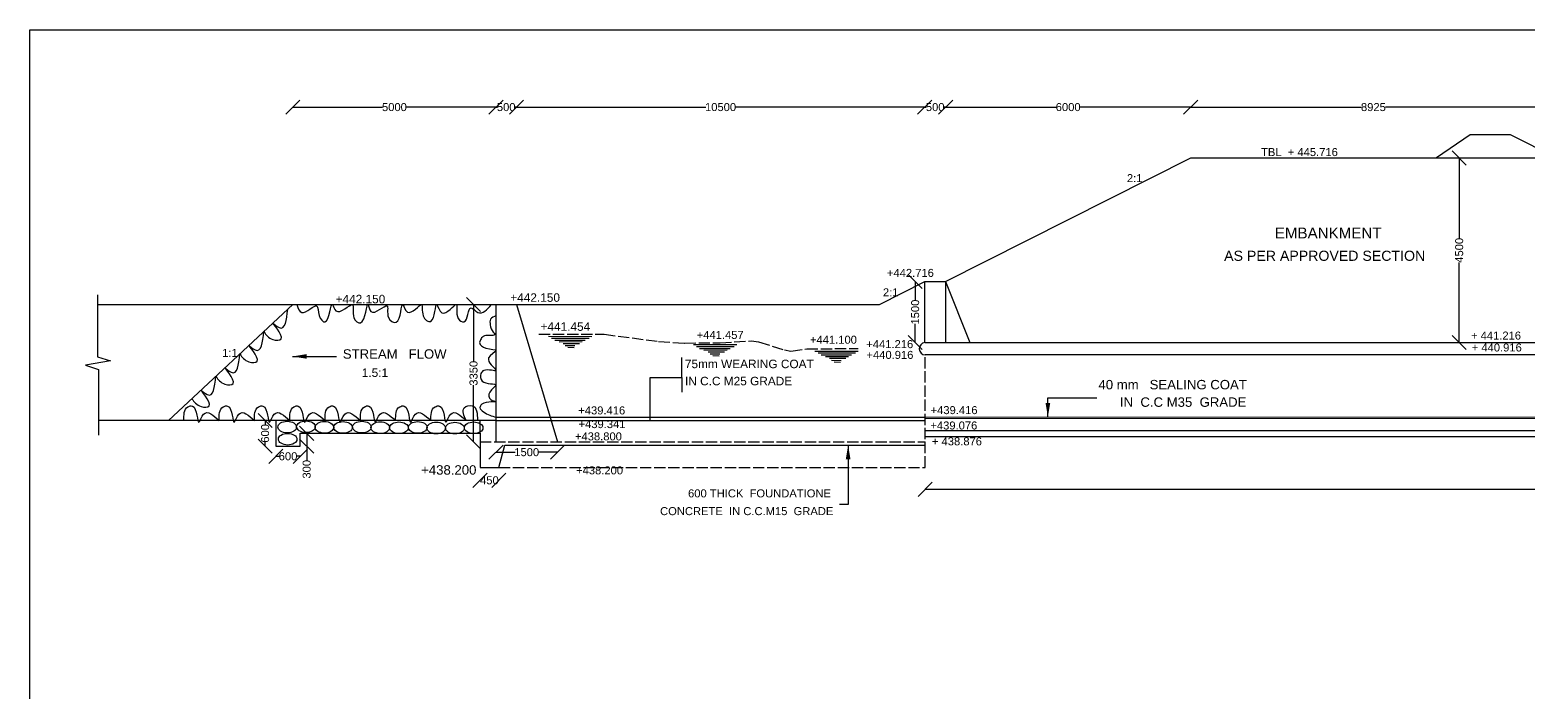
# Model space of a CAD drawing. Header units: millimetres. Extents: x 8337 to 17510, y 6818 to 12081.
# Drawn here: x 8337 to 11519, y 10675 to 12081 of the extents above; entities that cross this region are included whole.
import ezdxf

# ---------------------------------------------------------------- set-up
doc = ezdxf.new("R2010")
doc.units = ezdxf.units.MM
doc.header["$MEASUREMENT"] = 0
doc.linetypes.add('ACAD_ISO02W100', pattern=[15, 12, -3])
doc.layers.add('DIMENSION', color=2, linetype='Continuous')
doc.layers.add('DIMENSIONS', color=7, linetype='Continuous')
doc.styles.get("Standard").update_dxf_attribs({"font": 'arial.ttf', "height": 17})
doc.dimstyles.get("Standard").update_dxf_attribs({"dimtxt": 17, "dimasz": 30, "dimexe": 0.18, "dimexo": 0.0625, "dimgap": 0.09, "dimtad": 0, "dimdec": 0, "dimzin": 0, "dimdsep": 46, "dimtxsty": 'Standard', "dimblk": 'OBLIQUE', "dimcen": 0.09, "dimse1": 1, "dimse2": 1, "dimadec": 0, "dimazin": 0, "dimtfac": 1, "dimtdec": 0, "dimtofl": 0, "dimtmove": 0, "dimatfit": 3, "dimfxl": 1, "dimtolj": 1, "dimtzin": 0, "dimarcsym": 0})

# ---------------------------------------------------------------- blocks, each defined once
blk = doc.blocks.new('_Oblique')
at = {"color": 0, "linetype": 'ByBlock', "lineweight": -2}
blk.add_line((-0.5, -0.5), (0.5, 0.5), dxfattribs=at)
blk = doc.blocks.new('*D4')
at = {"layer": 'Defpoints', "color": 0}
for p in [(8859.3, 11251.4), (8836.7, 11196.8), (8859.3, 11196.8)]:
    blk.add_point(p, dxfattribs=at)
at = {"layer": 'DIMENSION', "color": 0, "lineweight": -2}
for p, q in [((8836.7, 11251.4), (8836.7, 11243)), ((8836.7, 11196.8), (8836.7, 11205.2))]:
    blk.add_line(p, q, dxfattribs=at)
at = {"layer": 'DIMENSION', "color": 0, "lineweight": -2, "xscale": 30, "yscale": 30, "zscale": 30}
for p, rotation in [((8836.7, 11251.4), 90), ((8836.7, 11196.8), 270)]:
    blk.add_blockref('_Oblique', p, dxfattribs=dict(at, rotation=rotation))
at = {"layer": 'DIMENSION', "color": 0, "insert": (8836.7, 11224.1), "char_height": 17, "attachment_point": 5, "rotation": 90}
blk.add_mtext('\\A1;600', dxfattribs=at)
blk = doc.blocks.new('*D5')
at = {"layer": 'Defpoints', "color": 0}
for p in [(8859.3, 11196.8), (8911.5, 11196.8), (8911.5, 11175.4)]:
    blk.add_point(p, dxfattribs=at)
at = {"layer": 'DIMENSION', "color": 0, "lineweight": -2}
for p, q in [((8859.3, 11175.4), (8866.5, 11175.4)), ((8911.5, 11175.4), (8904.3, 11175.4))]:
    blk.add_line(p, q, dxfattribs=at)
at = {"layer": 'DIMENSION', "color": 0, "lineweight": -2, "xscale": 30, "yscale": 30, "zscale": 30, "rotation": 180}
blk.add_blockref('_Oblique', (8859.3, 11175.4), dxfattribs=at)
at = {"layer": 'DIMENSION', "color": 0, "lineweight": -2, "xscale": 30, "yscale": 30, "zscale": 30}
blk.add_blockref('_Oblique', (8911.5, 11175.4), dxfattribs=at)
at = {"layer": 'DIMENSION', "color": 0, "insert": (8885.4, 11175.4), "char_height": 17, "attachment_point": 5}
blk.add_mtext('\\A1;600', dxfattribs=at)
blk = doc.blocks.new('*D6')
at = {"layer": 'Defpoints', "color": 0}
for p in [(8911.5, 11224.3), (8911.5, 11196.8), (8925, 11196.8)]:
    blk.add_point(p, dxfattribs=at)
at = {"layer": 'DIMENSION', "color": 0, "lineweight": -2}
for p, q in [((8925, 11224.3), (8925, 11196.8)), ((8925, 11196.8), (8925, 11166.8))]:
    blk.add_line(p, q, dxfattribs=at)
at = {"layer": 'DIMENSION', "color": 0, "lineweight": -2, "xscale": 30, "yscale": 30, "zscale": 30}
for p, rotation in [((8925, 11224.3), 90), ((8925, 11196.8), 270)]:
    blk.add_blockref('_Oblique', p, dxfattribs=dict(at, rotation=rotation))
at = {"layer": 'DIMENSION', "color": 0, "insert": (8925, 11147.9), "char_height": 17, "attachment_point": 5, "rotation": 90}
blk.add_mtext('\\A1;300', dxfattribs=at)
blk = doc.blocks.new('*D7')
at = {"layer": 'Defpoints', "color": 0}
for p in [(9281.4, 11497.6), (9279.5, 11206), (9293.1, 11206)]:
    blk.add_point(p, dxfattribs=at)
at = {"layer": 'DIMENSION', "color": 0, "lineweight": -2}
for p, q in [((9279.5, 11497.6), (9279.5, 11377.3)), ((9279.5, 11206), (9279.5, 11326.4))]:
    blk.add_line(p, q, dxfattribs=at)
at = {"layer": 'DIMENSION', "color": 0, "lineweight": -2, "xscale": 30, "yscale": 30, "zscale": 30}
for p, rotation in [((9279.5, 11497.6), 90), ((9279.5, 11206), 270)]:
    blk.add_blockref('_Oblique', p, dxfattribs=dict(at, rotation=rotation))
at = {"layer": 'DIMENSION', "color": 0, "insert": (9279.5, 11351.8), "char_height": 17, "attachment_point": 5, "rotation": 90}
blk.add_mtext('\\A1;3350', dxfattribs=at)
blk = doc.blocks.new('*D8')
at = {"layer": 'Defpoints', "color": 0}
for p in [(9327.1, 11206), (9457.7, 11206), (9457.7, 11184.1)]:
    blk.add_point(p, dxfattribs=at)
at = {"layer": 'DIMENSION', "color": 0, "lineweight": -2}
for p, q in [((9327.1, 11184.1), (9367.8, 11184.1)), ((9457.7, 11184.1), (9417, 11184.1))]:
    blk.add_line(p, q, dxfattribs=at)
at = {"layer": 'DIMENSION', "color": 0, "lineweight": -2, "xscale": 30, "yscale": 30, "zscale": 30, "rotation": 180}
blk.add_blockref('_Oblique', (9327.1, 11184.1), dxfattribs=at)
at = {"layer": 'DIMENSION', "color": 0, "lineweight": -2, "xscale": 30, "yscale": 30, "zscale": 30}
blk.add_blockref('_Oblique', (9457.7, 11184.1), dxfattribs=at)
at = {"layer": 'DIMENSION', "color": 0, "insert": (9392.4, 11184.1), "char_height": 17, "attachment_point": 5}
blk.add_mtext('\\A1;1500', dxfattribs=at)
blk = doc.blocks.new('*D9')
at = {"layer": 'Defpoints', "color": 0}
for p in [(9293.2, 11151.9), (9333.1, 11151.9), (9333.1, 11124.4)]:
    blk.add_point(p, dxfattribs=at)
at = {"layer": 'DIMENSION', "color": 0, "lineweight": -2}
for p, q in [((9293.2, 11124.4), (9294, 11124.4)), ((9333.1, 11124.4), (9332.3, 11124.4))]:
    blk.add_line(p, q, dxfattribs=at)
at = {"layer": 'DIMENSION', "color": 0, "lineweight": -2, "xscale": 30, "yscale": 30, "zscale": 30, "rotation": 180}
blk.add_blockref('_Oblique', (9293.2, 11124.4), dxfattribs=at)
at = {"layer": 'DIMENSION', "color": 0, "lineweight": -2, "xscale": 30, "yscale": 30, "zscale": 30}
blk.add_blockref('_Oblique', (9333.1, 11124.4), dxfattribs=at)
at = {"layer": 'DIMENSION', "color": 0, "insert": (9313.1, 11124.4), "char_height": 17, "attachment_point": 5}
blk.add_mtext('\\A1;450', dxfattribs=at)
blk = doc.blocks.new('*D10')
at = {"layer": 'Defpoints', "color": 0}
for p in [(10217.6, 11546.5), (10237.8, 11546.5), (10237.8, 11416.9)]:
    blk.add_point(p, dxfattribs=at)
at = {"layer": 'DIMENSION', "color": 0, "lineweight": -2}
for p, q in [((10217.6, 11546.5), (10217.6, 11506.3)), ((10217.6, 11416.9), (10217.6, 11457))]:
    blk.add_line(p, q, dxfattribs=at)
at = {"layer": 'DIMENSION', "color": 0, "lineweight": -2, "xscale": 30, "yscale": 30, "zscale": 30}
for p, rotation in [((10217.6, 11546.5), 90), ((10217.6, 11416.9), 270)]:
    blk.add_blockref('_Oblique', p, dxfattribs=dict(at, rotation=rotation))
at = {"layer": 'DIMENSION', "color": 0, "insert": (10217.6, 11481.7), "char_height": 17, "attachment_point": 5, "rotation": 90}
blk.add_mtext('\\A1;1500', dxfattribs=at)
blk = doc.blocks.new('*D11')
at = {"layer": 'Defpoints', "color": 0}
for p in [(11367.5, 11808.9), (11367.5, 11416.9), (11373.3, 11416.9)]:
    blk.add_point(p, dxfattribs=at)
at = {"layer": 'DIMENSION', "color": 0, "lineweight": -2}
for p, q in [((11373.3, 11808.9), (11373.3, 11638.6)), ((11373.3, 11416.9), (11373.3, 11587.1))]:
    blk.add_line(p, q, dxfattribs=at)
at = {"layer": 'DIMENSION', "color": 0, "lineweight": -2, "xscale": 30, "yscale": 30, "zscale": 30}
for p, rotation in [((11373.3, 11808.9), 90), ((11373.3, 11416.9), 270)]:
    blk.add_blockref('_Oblique', p, dxfattribs=dict(at, rotation=rotation))
at = {"layer": 'DIMENSION', "color": 0, "insert": (11373.3, 11612.9), "char_height": 17, "attachment_point": 5, "rotation": 90}
blk.add_mtext('\\A1;4500', dxfattribs=at)
blk = doc.blocks.new('*D28')
at = {"layer": 'Defpoints', "color": 0}
for p in [(9327.1, 11916.9), (8895.7, 11497.6), (9327.1, 11497.6)]:
    blk.add_point(p, dxfattribs=at)
at = {"layer": 'DIMENSION', "color": 0, "lineweight": -2}
for p, q in [((8895.7, 11916.9), (9085.9, 11916.9)), ((9327.1, 11916.9), (9136.8, 11916.9))]:
    blk.add_line(p, q, dxfattribs=at)
at = {"layer": 'DIMENSION', "color": 0, "lineweight": -2, "xscale": 30, "yscale": 30, "zscale": 30, "rotation": 180}
blk.add_blockref('_Oblique', (8895.7, 11916.9), dxfattribs=at)
at = {"layer": 'DIMENSION', "color": 0, "lineweight": -2, "xscale": 30, "yscale": 30, "zscale": 30}
blk.add_blockref('_Oblique', (9327.1, 11916.9), dxfattribs=at)
at = {"layer": 'DIMENSION', "color": 0, "insert": (9111.4, 11916.9), "char_height": 17, "attachment_point": 5}
blk.add_mtext('\\A1;5000', dxfattribs=at)
blk = doc.blocks.new('*D29')
at = {"layer": 'Defpoints', "color": 0}
for p in [(9370.6, 11916.9), (9327.1, 11497.6), (9370.6, 11497.6)]:
    blk.add_point(p, dxfattribs=at)
at = {"layer": 'DIMENSION', "color": 0, "lineweight": -2}
for p, q in [((9327.1, 11916.9), (9330, 11916.9)), ((9370.6, 11916.9), (9367.6, 11916.9))]:
    blk.add_line(p, q, dxfattribs=at)
at = {"layer": 'DIMENSION', "color": 0, "lineweight": -2, "xscale": 30, "yscale": 30, "zscale": 30, "rotation": 180}
blk.add_blockref('_Oblique', (9327.1, 11916.9), dxfattribs=at)
at = {"layer": 'DIMENSION', "color": 0, "lineweight": -2, "xscale": 30, "yscale": 30, "zscale": 30}
blk.add_blockref('_Oblique', (9370.6, 11916.9), dxfattribs=at)
at = {"layer": 'DIMENSION', "color": 0, "insert": (9348.8, 11916.9), "char_height": 17, "attachment_point": 5}
blk.add_mtext('\\A1;500', dxfattribs=at)
blk = doc.blocks.new('*D30')
at = {"layer": 'Defpoints', "color": 0}
for p in [(10237.8, 11916.9), (10237.8, 11546.5), (9370.6, 11497.6)]:
    blk.add_point(p, dxfattribs=at)
at = {"layer": 'DIMENSION', "color": 0, "lineweight": -2}
for p, q in [((9370.6, 11916.9), (9772.9, 11916.9)), ((10237.8, 11916.9), (9835.4, 11916.9))]:
    blk.add_line(p, q, dxfattribs=at)
at = {"layer": 'DIMENSION', "color": 0, "lineweight": -2, "xscale": 30, "yscale": 30, "zscale": 30, "rotation": 180}
blk.add_blockref('_Oblique', (9370.6, 11916.9), dxfattribs=at)
at = {"layer": 'DIMENSION', "color": 0, "lineweight": -2, "xscale": 30, "yscale": 30, "zscale": 30}
blk.add_blockref('_Oblique', (10237.8, 11916.9), dxfattribs=at)
at = {"layer": 'DIMENSION', "color": 0, "insert": (9804.2, 11916.9), "char_height": 17, "attachment_point": 5}
blk.add_mtext('\\A1;10500', dxfattribs=at)
blk = doc.blocks.new('*D31')
at = {"layer": 'Defpoints', "color": 0}
for p in [(10282.3, 11916.9), (10237.8, 11546.5), (10282.3, 11546.5)]:
    blk.add_point(p, dxfattribs=at)
at = {"layer": 'DIMENSION', "color": 0, "lineweight": -2}
for p, q in [((10237.8, 11916.9), (10241.2, 11916.9)), ((10282.3, 11916.9), (10278.9, 11916.9))]:
    blk.add_line(p, q, dxfattribs=at)
at = {"layer": 'DIMENSION', "color": 0, "lineweight": -2, "xscale": 30, "yscale": 30, "zscale": 30, "rotation": 180}
blk.add_blockref('_Oblique', (10237.8, 11916.9), dxfattribs=at)
at = {"layer": 'DIMENSION', "color": 0, "lineweight": -2, "xscale": 30, "yscale": 30, "zscale": 30}
blk.add_blockref('_Oblique', (10282.3, 11916.9), dxfattribs=at)
at = {"layer": 'DIMENSION', "color": 0, "insert": (10260.1, 11916.9), "char_height": 17, "attachment_point": 5}
blk.add_mtext('\\A1;500', dxfattribs=at)
blk = doc.blocks.new('*D32')
at = {"layer": 'Defpoints', "color": 0}
for p in [(10802.9, 11916.9), (10802.9, 11808.9), (10282.3, 11546.5)]:
    blk.add_point(p, dxfattribs=at)
at = {"layer": 'DIMENSION', "color": 0, "lineweight": -2}
for p, q in [((10282.3, 11916.9), (10517.1, 11916.9)), ((10802.9, 11916.9), (10568.1, 11916.9))]:
    blk.add_line(p, q, dxfattribs=at)
at = {"layer": 'DIMENSION', "color": 0, "lineweight": -2, "xscale": 30, "yscale": 30, "zscale": 30, "rotation": 180}
blk.add_blockref('_Oblique', (10282.3, 11916.9), dxfattribs=at)
at = {"layer": 'DIMENSION', "color": 0, "lineweight": -2, "xscale": 30, "yscale": 30, "zscale": 30}
blk.add_blockref('_Oblique', (10802.9, 11916.9), dxfattribs=at)
at = {"layer": 'DIMENSION', "color": 0, "insert": (10542.6, 11916.9), "char_height": 17, "attachment_point": 5}
blk.add_mtext('\\A1;6000', dxfattribs=at)
blk = doc.blocks.new('*D33')
at = {"layer": 'Defpoints', "color": 0}
for p in [(11579, 11916.9), (10802.9, 11808.9), (11579, 11808.9)]:
    blk.add_point(p, dxfattribs=at)
at = {"layer": 'DIMENSION', "color": 0, "lineweight": -2}
for p, q in [((10802.9, 11916.9), (11165.4, 11916.9)), ((11579, 11916.9), (11216.5, 11916.9))]:
    blk.add_line(p, q, dxfattribs=at)
at = {"layer": 'DIMENSION', "color": 0, "lineweight": -2, "xscale": 30, "yscale": 30, "zscale": 30, "rotation": 180}
blk.add_blockref('_Oblique', (10802.9, 11916.9), dxfattribs=at)
at = {"layer": 'DIMENSION', "color": 0, "lineweight": -2, "xscale": 30, "yscale": 30, "zscale": 30}
blk.add_blockref('_Oblique', (11579, 11916.9), dxfattribs=at)
at = {"layer": 'DIMENSION', "color": 0, "insert": (11191, 11916.9), "char_height": 17, "attachment_point": 5}
blk.add_mtext('\\A1;8925', dxfattribs=at)
blk = doc.blocks.new('*D101')
at = {"layer": 'Defpoints', "color": 0}
for p in [(10239, 11151.9), (14448.9, 11151.9), (14448.9, 11105.3)]:
    blk.add_point(p, dxfattribs=at)
at = {"layer": 'DIMENSION', "color": 0, "lineweight": -2}
for p, q in [((10239, 11105.3), (12311.5, 11105.3)), ((14448.9, 11105.3), (12376.4, 11105.3))]:
    blk.add_line(p, q, dxfattribs=at)
at = {"layer": 'DIMENSION', "color": 0, "lineweight": -2, "xscale": 30, "yscale": 30, "zscale": 30, "rotation": 180}
blk.add_blockref('_Oblique', (10239, 11105.3), dxfattribs=at)
at = {"layer": 'DIMENSION', "color": 0, "lineweight": -2, "xscale": 30, "yscale": 30, "zscale": 30}
blk.add_blockref('_Oblique', (14448.9, 11105.3), dxfattribs=at)
at = {"layer": 'DIMENSION', "color": 0, "insert": (12343.9, 11105.3), "char_height": 17, "attachment_point": 5}
blk.add_mtext('\\A1;48475', dxfattribs=at)

msp = doc.modelspace()

# ---------------------------------------------------------------- linework, layer by layer
at = {"layer": 'DIMENSION', "color": 0}
for points in [[(10141.8, 11497.6), (10237.8, 11546.5), (10282.3, 11546.5), (10802.9, 11808.9), (11579, 11808.9), (11482.3, 11858), (11396.3, 11858), (11325, 11808.9)], [(10237.8, 11416.9), (10237.8, 11546.5)], [(10282.3, 11546.5), (10282.3, 11416.9)], [(10282.3, 11546.5), (10334, 11416.9)], [(8480.9, 11518.2), (8480.9, 11386.8), (8508.1, 11378.3), (8455, 11369.2), (8482.8, 11360), (8482.8, 11220.1)], [(8480.9, 11497.6), (10141.8, 11497.6)], [(8631.3, 11251.4), (8895.7, 11497.6)], [(9327.1, 11497.6), (9327.1, 11206)], [(9370.6, 11497.6), (9457.7, 11206)], [(9438.9, 11430.3), (9530.7, 11430.1)], [(9525.2, 11425.8), (9445.4, 11425.8)], [(9451.8, 11422.3), (9516.8, 11422.4)], [(9510.4, 11418.3), (9461, 11418.1)], [(9504.7, 11414.2), (9469.7, 11414.1)], [(9474, 11410.7), (9494.4, 11410.4)], [(9493.1, 11406), (9479.7, 11406.3)], [(9746.7, 11412.7), (9838.5, 11412.5)], [(9833, 11408.2), (9753.2, 11408.2)], [(9759.6, 11404.6), (9824.6, 11404.7)], [(9818.2, 11400.7), (9768.8, 11400.4)], [(9812.5, 11396.6), (9777.5, 11396.5)], [(9781.8, 11393.1), (9802.3, 11392.8)], [(10004.6, 11399), (10096.5, 11398.8)], [(10091, 11394.5), (10011.2, 11394.5)], [(9654.4, 11251.4), (9654.4, 11343), (9721.6, 11343), (9721.6, 11384.9)], [(9800.9, 11388.4), (9787.5, 11388.7)], [(10017.6, 11391), (10082.6, 11391.1)], [(10076.2, 11387), (10026.8, 11386.8)], [(10070.4, 11382.9), (10035.5, 11382.8)], [(10039.8, 11379.4), (10060.2, 11379.1)], [(10058.9, 11374.7), (10045.5, 11375)], [(9721.6, 11343), (9721.6, 11311.9)], [(9327.1, 11251.4), (8482.8, 11251.4)], [(8859.3, 11251.4), (8859.3, 11196.8), (8911.5, 11196.8), (8911.5, 11224.3), (9293.2, 11224.3), (9293.2, 11251.4)], [(9327.1, 11258.6), (10239, 11258.6)], [(9327.1, 11251.4), (10239, 11251.4)], [(10239, 11258.6), (14448.9, 11260.4)], [(10239, 11255.7), (14448.9, 11257.5)], [(9293.2, 11224.3), (9293.2, 11151.9), (9333.1, 11151.9), (9345.8, 11199.2), (10238.9, 11199.2)], [(10239, 11230.2), (14448.9, 11230.2)], [(10239, 11217.2), (14448.9, 11217.2)]]:
    msp.add_lwpolyline(points, dxfattribs=at)
at = {"layer": 'DIMENSION', "color": 0, "linetype": 'ACAD_ISO02W100', "ltscale": 2}
for points in [[(9418.1, 11434.8), (9556.8, 11434.8), (9672.7, 11419.2), (9727.7, 11415.9), (9803.5, 11416.4), (9870.2, 11420.7), (9885.1, 11418.7), (9939.7, 11401.2), (9953.5, 11399), (9987.1, 11403.5), (10096.7, 11404.5)], [(9333.1, 11151.9), (10239, 11151.9), (10239, 11390.8)], [(9293.1, 11206), (10238.9, 11206)]]:
    msp.add_lwpolyline(points, dxfattribs=at)
at = {"layer": 'DIMENSION', "color": 0}
msp.add_lwpolyline([(10237.8, 11416.9), (14449.7, 11416.9, -1), (14449.7, 11390.4, -0.000049), (10239, 11390.8, -10194.098094)], format="xyb", dxfattribs=at)
msp.add_arc((10239.3, 11403.9), 13.1, 96.668, 268.5522, dxfattribs=at)
for centre in [(8883.5, 11237.5), (8923.4, 11238.2), (8962.6, 11237), (9002.2, 11236.8), (9042.2, 11237.5), (9081.3, 11236.3), (9121, 11236), (9160.9, 11236.8), (9200.1, 11235.6), (9239.8, 11235.3), (9279.7, 11236), (8884.6, 11211.8)]:
    msp.add_ellipse(centre, major_axis=(-19.8, 0.1), ratio=0.625187, dxfattribs=at)
for points in [[(8904, 11497.6), (8914.5, 11480.6), (8946.5, 11494.8), (8951.4, 11474.5), (8963.9, 11460.7), (8980.1, 11497.6), (8987, 11484.3), (9022.3, 11497.6), (9025.5, 11469.6), (9039.3, 11459), (9055.5, 11497.6), (9061.5, 11482.8), (9095.6, 11495.1), (9098.8, 11470.3), (9114.8, 11460), (9129.5, 11497.6), (9139.1, 11481.4), (9169.1, 11497.6), (9172.5, 11474), (9188.7, 11462), (9201.5, 11497.6), (9212.2, 11480.1), (9242.7, 11497.6), (9246.8, 11468.3), (9259.1, 11461), (9274.1, 11490.7), (9288.6, 11481.1), (9317.3, 11497.6)], [(8833.9, 11440.1), (8853.2, 11423.3), (8870.7, 11424.7), (8853.4, 11458.3), (8866.4, 11448.6), (8884.8, 11487.5)], [(9327.1, 11473.7), (9315.8, 11466.6), (9314.9, 11454.4), (9321.2, 11439), (9324.4, 11434.6), (9302.6, 11431.2), (9295.3, 11424.6), (9292.4, 11417), (9305.8, 11405.1), (9327.1, 11399.7), (9311.5, 11384.4), (9317.1, 11369.5), (9327.1, 11357.8), (9301.5, 11357.8), (9295.2, 11351), (9297.9, 11335), (9327.1, 11326.9), (9313.8, 11311.4), (9316.1, 11295.8), (9327.1, 11291.6), (9296.8, 11285.8), (9293, 11279), (9300.5, 11269.6), (9327.1, 11258.6)], [(8783, 11392.7), (8802.3, 11375.9), (8819.7, 11377.3), (8802.5, 11410.9), (8815.5, 11401.2), (8833.9, 11440.1)], [(8732, 11345.3), (8751.4, 11328.4), (8768.8, 11329.9), (8751.6, 11363.5), (8764.6, 11353.8), (8783, 11392.7)], [(8681.1, 11297.8), (8700.5, 11281), (8717.9, 11282.4), (8700.7, 11316), (8713.7, 11306.4), (8732, 11345.3)], [(8664.1, 11251.4), (8672.6, 11280.4), (8682.1, 11282.2), (8695.9, 11247.8), (8706, 11264.9), (8739.1, 11251.4)], [(8739.1, 11251.4), (8747.6, 11280.4), (8757.1, 11282.2), (8770.9, 11247.8), (8781, 11264.9), (8814.1, 11251.4)], [(8814.1, 11251.4), (8822.6, 11280.4), (8832.1, 11282.2), (8845.9, 11247.8), (8856, 11264.9), (8889.1, 11251.4)], [(8889.1, 11251.4), (8897.6, 11280.4), (8907.1, 11282.2), (8920.9, 11247.8), (8930.9, 11264.9), (8964.1, 11251.4)], [(8964.1, 11251.4), (8972.6, 11280.4), (8982.1, 11282.2), (8995.9, 11247.8), (9005.9, 11264.9), (9039.1, 11251.4)], [(9039.1, 11251.4), (9047.6, 11280.4), (9057.1, 11282.2), (9070.9, 11247.8), (9080.9, 11264.9), (9114, 11251.4)], [(9114, 11251.4), (9122.6, 11280.4), (9132.1, 11282.2), (9145.9, 11247.8), (9155.9, 11264.9), (9189, 11251.4)], [(9189, 11251.4), (9197.6, 11280.4), (9207.1, 11282.2), (9220.9, 11247.8), (9230.9, 11264.9), (9264, 11251.4)], [(9264, 11251.4), (9259.7, 11278.3), (9276.7, 11282.9), (9287.9, 11251.4)]]:
    msp.add_spline(points, degree=3, dxfattribs=at)
at = {"layer": 'DIMENSIONS'}
msp.add_lwpolyline([(17508.8, 6817.9), (8337.2, 6817.9), (8337.2, 12080.8), (17508.8, 12080.8)], close=True, dxfattribs=at)

# ---------------------------------------------------------------- texts
at = {"layer": 'DIMENSION', "color": 0}
for s, height, p in [('TBL  + 445.716', 17, (10952.4, 11813)), ('2:1', 17, (10667.4, 11757.6)), ('EMBANKMENT', 23, (10981.6, 11638.1)), ('AS PER APPROVED SECTION', 21.5, (10873.9, 11590.5)), ('+442.716', 17, (10157.6, 11556.4)), ('+442.150', 18, (9357.5, 11503.5)), ('2:1', 17, (10149.1, 11515.1)), ('+442.150', 18, (8986.4, 11500.3)), ('+441.454', 18, (9421.7, 11441.9)), ('+441.457', 17, (9753.5, 11424.6)), ('+441.100', 17, (9994.1, 11414.5)), ('+ 441.216', 17, (11398.3, 11423.3)), ('1:1', 17, (8745.5, 11386.5)), ('STREAM   FLOW', 20, (9001.8, 11382.7)), ('+441.216', 17, (10113.7, 11405.1)), ('+440.916', 17, (10114.1, 11382.3)), ('+ 440.916', 17, (11399.9, 11398)), ('1.5:1', 18, (9042, 11343.9)), ('75mm WEARING COAT', 18, (9728.4, 11362.6)), ('IN C.C M25 GRADE', 18, (9728.6, 11326.2)), ('40 mm   SEALING COAT', 20, (10607, 11317.6)), ('IN  C.C M35  GRADE', 20, (10652.6, 11280.5)), ('+439.416', 17, (9501.9, 11264.4)), ('+439.416', 17, (10250.4, 11265)), ('+439.341', 17, (9502.5, 11235.3)), ('+439.076', 17, (10249.9, 11232.4)), ('+438.800', 17, (9494.9, 11209.2)), ('+ 438.876', 17, (10253.2, 11198.7)), ('+438.200', 20, (9168.2, 11136.5)), ('+438.200', 17, (9497.3, 11137.1)), ('600 THICK  FOUNDATIONE', 17, (9735.2, 11088.2)), ('CONCRETE  IN C.C.M15  GRADE', 17, (9675.7, 11050.5))]:
    msp.add_text(s, height=height, dxfattribs=at).set_placement(p)

# ---------------------------------------------------------------- dimensions: what is measured, and where the dimension line sits
for base, p1, p2, text, picture, middle in [((9327.1, 11916.9), (8895.7, 11497.6), (9327.1, 11497.6), '5000', '*D28', (9111.4, 11916.9)), ((9370.6, 11916.9), (9327.1, 11497.6), (9370.6, 11497.6), '500', '*D29', (9348.8, 11916.9)), ((10237.8, 11916.9), (9370.6, 11497.6), (10237.8, 11546.5), '10500', '*D30', (9804.2, 11916.9)), ((10282.3, 11916.9), (10237.8, 11546.5), (10282.3, 11546.5), '500', '*D31', (10260.1, 11916.9)), ((10802.9, 11916.9), (10282.3, 11546.5), (10802.9, 11808.9), '6000', '*D32', (10542.6, 11916.9)), ((11579, 11916.9), (10802.9, 11808.9), (11579, 11808.9), '8925', '*D33', (11191, 11916.9)), ((9457.7, 11184.1), (9327.1, 11206), (9457.7, 11206), '1500', '*D8', (9392.4, 11184.1)), ((8911.5, 11175.4), (8859.3, 11196.8), (8911.5, 11196.8), '600', '*D5', (8885.4, 11175.4)), ((9333.1, 11124.4), (9293.2, 11151.9), (9333.1, 11151.9), '450', '*D9', (9313.1, 11124.4)), ((14448.9, 11105.3), (10239, 11151.9), (14448.9, 11151.9), '48475', '*D101', (12343.9, 11105.3))]:
    dim = msp.add_linear_dim(base=base, p1=p1, p2=p2, text=text, dimstyle='Standard', dxfattribs=at)
    dim.commit()
    dim.dimension.update_dxf_attribs({"geometry": picture, "text_midpoint": middle})
for base, p1, p2, text, picture, middle in [((11373.3, 11416.9), (11367.5, 11808.9), (11367.5, 11416.9), '4500', '*D11', (11373.3, 11612.9)), ((9279.5, 11206), (9281.4, 11497.6), (9293.1, 11206), '3350', '*D7', (9279.5, 11351.8)), ((8836.7, 11196.8), (8859.3, 11251.4), (8859.3, 11196.8), '600', '*D4', (8836.7, 11224.1)), ((8925, 11196.8), (8911.5, 11224.3), (8911.5, 11196.8), '300', '*D6', (8925, 11147.9))]:
    dim = msp.add_linear_dim(base=base, p1=p1, p2=p2, angle=90, text=text, dimstyle='Standard', dxfattribs=at)
    dim.commit()
    dim.dimension.update_dxf_attribs({"geometry": picture, "text_midpoint": middle})
dim = msp.add_linear_dim(base=(10217.6, 11546.5), p1=(10237.8, 11416.9), p2=(10237.8, 11546.5), angle=90, text='1500', dimstyle='Standard', dxfattribs=at)
dim.commit()
dim.dimension.update_dxf_attribs({"geometry": '*D10', "text_midpoint": (10217.6, 11481.7), "dimtype": 160})

# ---------------------------------------------------------------- leaders
for points in [[(8895.2, 11387.5), (8988, 11387.5)], [(10499.5, 11258.7), (10499.5, 11299.4), (10603.7, 11299.4)], [(10075.2, 11199.2), (10075.2, 11073.2), (10056.5, 11073.2)]]:
    msp.add_leader(points, dimstyle='Standard', override={"dimgap": 0.09, "dimtad": 0}, dxfattribs=at)

doc.saveas('drawing.dxf')
